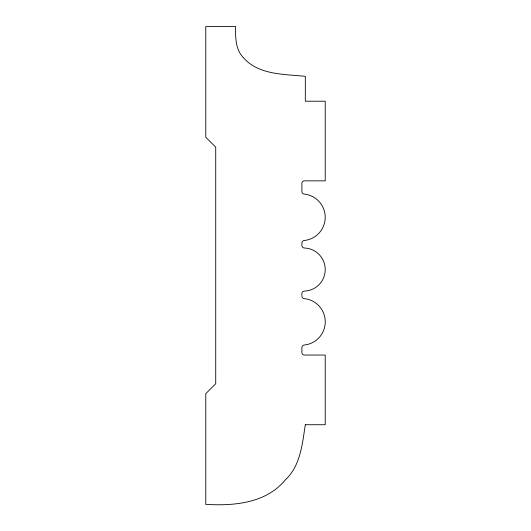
<?xml version="1.0" encoding="UTF-8"?>
<svg xmlns="http://www.w3.org/2000/svg" width="531" height="531" viewBox="0 0 531 531"><rect width="100%" height="100%" fill="white"/><g stroke="black" fill="none" stroke-linecap="round" stroke-linejoin="round"><path stroke-width="0.8" d="M305.318 424.727C302.278 444.029 300.526 465.873 285.22 479.991C266.024 503.308 233.925 506.036 205.776 504.364L205.776 393.683L215.725 383.727L215.725 147.187L205.776 137.23L205.776 26.55L235.638 26.55C235.432 37.289 235.319 49.164 243.271 57.527C258.451 75.123 284.198 74.128 305.318 76.325L305.318 101.209L325.224 101.209L325.224 180.845L304.382 180.845A2.489 2.489 0 0 0 301.893 183.334L301.893 191.598A2.489 2.489 0 0 0 304.144 194.074A23.331 23.331 0 0 1 304.144 240.516A2.489 2.489 0 0 0 301.893 242.999L301.893 245.514A2.489 2.489 0 0 0 304.309 247.997A21.565 21.565 0 0 1 325.224 269.556A21.565 21.565 0 0 1 304.309 291.114A2.489 2.489 0 0 0 301.893 293.603L301.893 296.119A2.489 2.489 0 0 0 304.144 298.595A23.331 23.331 0 0 1 304.144 345.044A2.489 2.489 0 0 0 301.893 347.52L301.893 352.557A2.489 2.489 0 0 0 304.382 355.047L325.224 355.047L325.224 424.727L305.318 424.727"/></g></svg>
